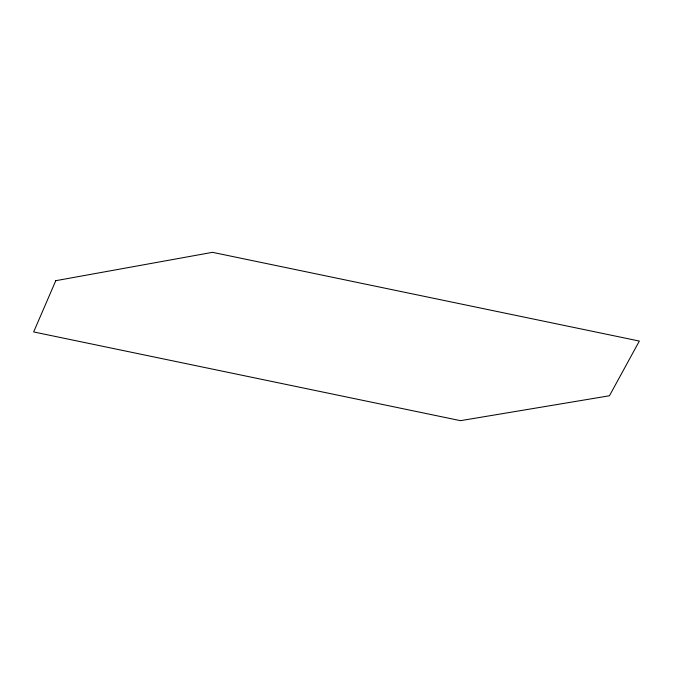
<?xml version="1.0" encoding="UTF-8"?>
<svg xmlns="http://www.w3.org/2000/svg" width="673" height="673" viewBox="0 0 673 673"><rect width="100%" height="100%" fill="white"/><g stroke="black" fill="none" stroke-linecap="round" stroke-linejoin="round"><path stroke-width="1.01" d="M55.775 280.691L33.65 331.94L460.475 420.667L609.444 395.774L639.35 341.06L212.525 252.333L55.775 280.691"/></g></svg>
